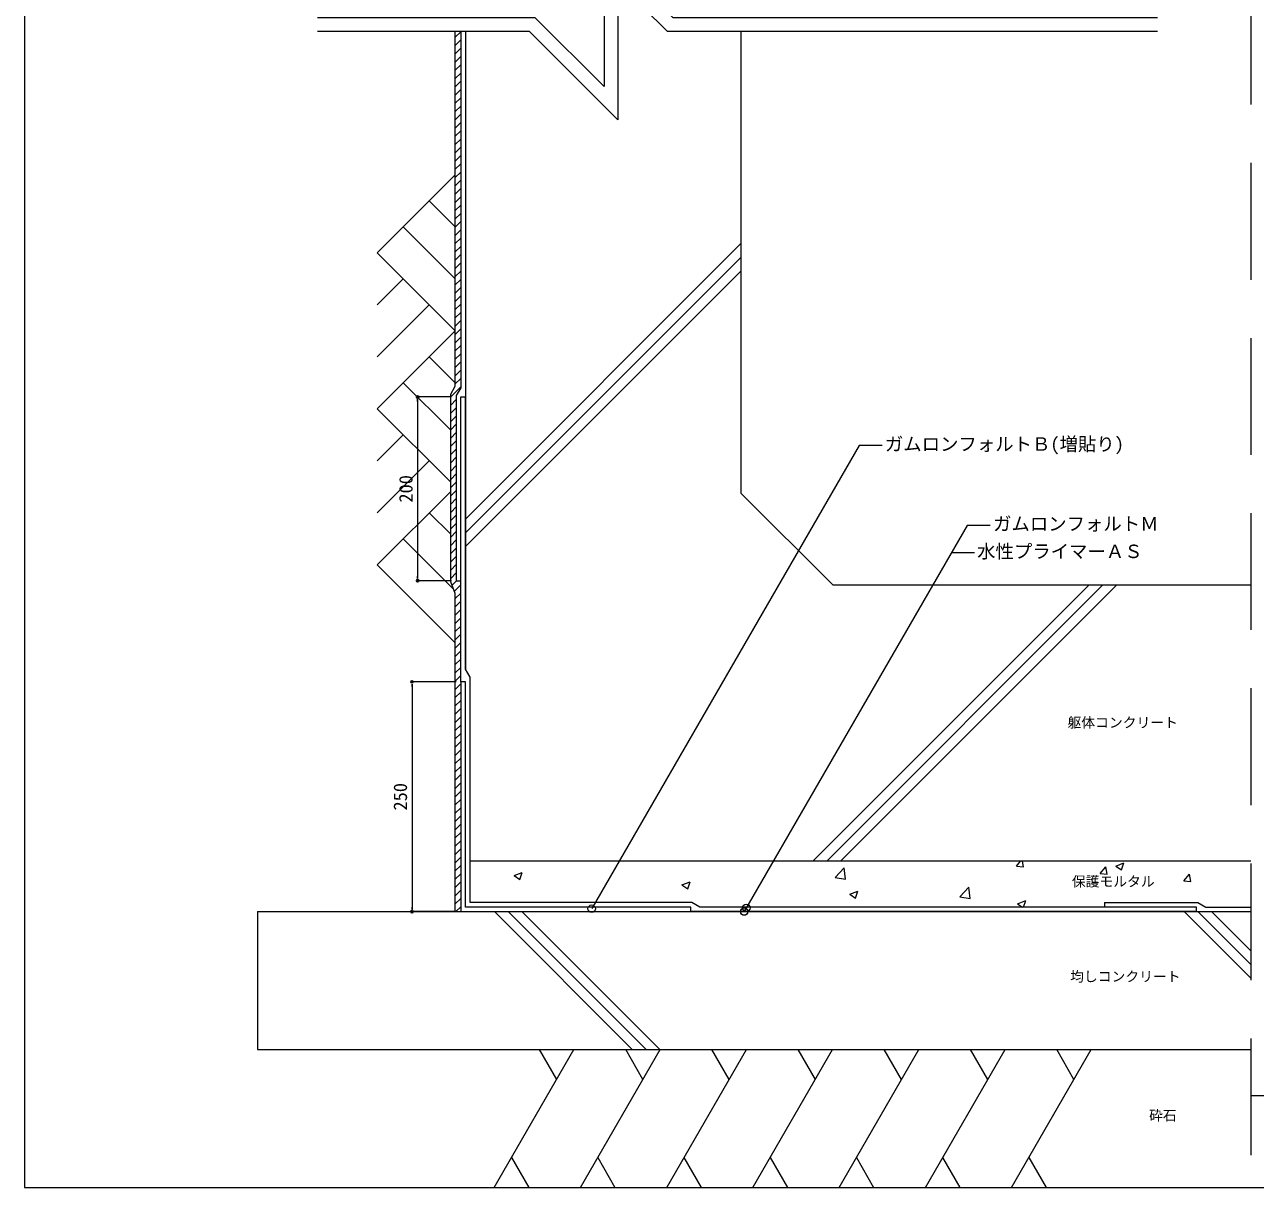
# Model space of a CAD drawing. Units: millimetres, scale not verified. Extents: x -2000 to 2000, y -1375 to 1375.
# Drawn here: x -2000 to -662, y -1375 to -110 of the extents above; entities that cross this region are included whole.
import ezdxf
from ezdxf.enums import TextEntityAlignment as Align

# ---------------------------------------------------------------- set-up
doc = ezdxf.new("R2010")
doc.units = ezdxf.units.MM
doc.header["$LTSCALE"] = 10
doc.linetypes.add('USER2', pattern=[19.05, 12.7, -6.35])
for name, color, linetype, lineweight in [('0-0_0', 7, 'Continuous', 25), ('0-1_HATCH', 9, 'Continuous', 18), ('0-3_KUTAI', 3, 'Continuous', 18), ('0-4_BOUSUI', 1, 'Continuous', 18), ('0-5_MOJI', 7, 'Continuous', 18), ('0-6_sunpo', 7, 'Continuous', 18), ('0-9_waku', 7, 'Continuous', 18)]:
    doc.layers.add(name, color=color, linetype=linetype, lineweight=lineweight)
doc.styles.add('ＭＳ ゴシック', font='')
doc.styles.get('ＭＳ ゴシック').set_extended_font_data('MS Gothic')

# ---------------------------------------------------------------- blocks, each defined once
blk = doc.blocks.new('_DOT')
at = {"layer": '0-0_0'}
for p, q in [((-0.5, 0), (-1, 0)), ((0.25, 0), (-0.25, 0))]:
    blk.add_line(p, q, dxfattribs=at)
blk.add_circle((0, 0), 0.25, dxfattribs=at)

msp = doc.modelspace()

# ---------------------------------------------------------------- linework, layer by layer
at = {"layer": '0-1_HATCH'}
for p, q in [((-1531.67, -123.67), (-1525.67, -117.67)), ((-1531.67, -132.65), (-1525.67, -126.65)), ((-1531.67, -141.63), (-1525.67, -135.63)), ((-1531.67, -150.61), (-1525.67, -144.61)), ((-1531.67, -159.59), (-1525.67, -153.59)), ((-1531.67, -168.57), (-1525.67, -162.57)), ((-1531.67, -177.55), (-1525.67, -171.55)), ((-1531.67, -186.53), (-1525.67, -180.53)), ((-1531.67, -195.51), (-1525.67, -189.51)), ((-1531.67, -204.49), (-1525.67, -198.49)), ((-1531.67, -213.47), (-1525.67, -207.47)), ((-1531.67, -222.45), (-1525.67, -216.45)), ((-1531.67, -231.43), (-1525.67, -225.43)), ((-1531.67, -240.41), (-1525.67, -234.41)), ((-1531.67, -249.39), (-1525.67, -243.39)), ((-1531.67, -258.38), (-1525.67, -252.38)), ((-1531.67, -267.36), (-1525.67, -261.36)), ((-1531.67, -273.3), (-1616.52, -358.15)), ((-1531.67, -276.34), (-1525.67, -270.34)), ((-1531.67, -285.32), (-1525.67, -279.32)), ((-1531.67, -294.3), (-1525.67, -288.3)), ((-1531.67, -329.87), (-1559.95, -301.58)), ((-1531.67, -303.28), (-1525.67, -297.28)), ((-1531.67, -312.26), (-1525.67, -306.26)), ((-1531.67, -321.24), (-1525.67, -315.24)), ((-1531.67, -386.44), (-1588.24, -329.87)), ((-1531.67, -330.22), (-1525.67, -324.22)), ((-1531.67, -339.2), (-1525.67, -333.2)), ((-1531.67, -348.18), (-1525.67, -342.18)), ((-1220.67, -347.77), (-1520.67, -647.77)), ((-1531.67, -443), (-1616.52, -358.15)), ((-1531.67, -357.16), (-1525.67, -351.16)), ((-1531.67, -366.14), (-1525.67, -360.14)), ((-1531.67, -375.12), (-1525.67, -369.12)), ((-1220.67, -362.77), (-1520.67, -662.77)), ((-1588.24, -386.44), (-1616.52, -414.72)), ((-1531.67, -384.1), (-1525.67, -378.1)), ((-1531.67, -393.08), (-1525.67, -387.08)), ((-1220.67, -377.77), (-1520.67, -677.77)), ((-1531.67, -402.06), (-1525.67, -396.06)), ((-1559.95, -414.72), (-1616.52, -471.29)), ((-1531.67, -411.04), (-1525.67, -405.04)), ((-1531.67, -420.02), (-1525.67, -414.02)), ((-1531.67, -429), (-1525.67, -423)), ((-1531.67, -437.98), (-1525.67, -431.98)), ((-1531.67, -446.96), (-1525.67, -440.96)), ((-1531.67, -443), (-1616.52, -527.86)), ((-1531.67, -455.94), (-1525.67, -449.94)), ((-1531.67, -464.92), (-1525.67, -458.92)), ((-1531.67, -473.9), (-1525.67, -467.9)), ((-1531.67, -499.57), (-1559.95, -471.29)), ((-1531.67, -482.88), (-1525.67, -476.88)), ((-1531.67, -491.86), (-1525.67, -485.86)), ((-1531.67, -500.84), (-1525.67, -494.84)), ((-1536.67, -551.14), (-1588.24, -499.57)), ((-1536.67, -514.82), (-1525.67, -503.82)), ((-1536.67, -523.8), (-1530.67, -517.8)), ((-1536.67, -607.71), (-1616.52, -527.86)), ((-1536.67, -532.78), (-1530.67, -526.78)), ((-1536.67, -541.76), (-1530.67, -535.76)), ((-1536.67, -550.74), (-1530.67, -544.74)), ((-1588.24, -556.14), (-1616.52, -584.43)), ((-1536.67, -559.72), (-1530.67, -553.72)), ((-1536.67, -568.7), (-1530.67, -562.7)), ((-1536.67, -577.68), (-1530.67, -571.68)), ((-1559.95, -584.43), (-1616.52, -641)), ((-1536.67, -586.66), (-1530.67, -580.66)), ((-1536.67, -595.64), (-1530.67, -589.64)), ((-1536.67, -604.62), (-1530.67, -598.62)), ((-1536.67, -613.61), (-1530.67, -607.61)), ((-1536.67, -617.71), (-1616.52, -697.56)), ((-1536.67, -622.59), (-1530.67, -616.59)), ((-1536.67, -631.57), (-1530.67, -625.57)), ((-1536.67, -664.28), (-1559.95, -641)), ((-1536.67, -640.55), (-1530.67, -634.55)), ((-1536.67, -649.53), (-1530.67, -643.53)), ((-1536.67, -658.51), (-1530.67, -652.51)), ((-1536.67, -667.49), (-1530.67, -661.49)), ((-1533.52, -723.99), (-1588.24, -669.28)), ((-1536.67, -676.47), (-1530.67, -670.47)), ((-1536.67, -685.45), (-1530.67, -679.45)), ((-1536.67, -694.43), (-1530.67, -688.43)), ((-1531.67, -782.42), (-1616.52, -697.56)), ((-1536.67, -703.41), (-1530.67, -697.41)), ((-1536.67, -712.39), (-1530.67, -706.39)), ((-1535.16, -719.86), (-1530.21, -714.91)), ((-1532.61, -726.29), (-1525.67, -719.35)), ((-842.81, -719.91), (-1142.81, -1019.91)), ((-827.81, -719.91), (-1127.81, -1019.91)), ((-812.81, -719.91), (-1112.81, -1019.91)), ((-1531.67, -734.33), (-1525.67, -728.33)), ((-1531.67, -743.31), (-1525.67, -737.31)), ((-1531.67, -752.29), (-1525.67, -746.29)), ((-1531.67, -761.27), (-1525.67, -755.27)), ((-1531.67, -770.25), (-1525.67, -764.25)), ((-1531.67, -779.23), (-1525.67, -773.23)), ((-1531.67, -788.21), (-1525.67, -782.21)), ((-1531.67, -797.19), (-1525.67, -791.19)), ((-1531.67, -806.17), (-1525.67, -800.17)), ((-1531.67, -815.15), (-1525.67, -809.15)), ((-1531.67, -824.13), (-1525.67, -818.13)), ((-1531.67, -833.11), (-1525.67, -827.11)), ((-1531.67, -842.09), (-1525.67, -836.09)), ((-1531.67, -851.07), (-1525.67, -845.07)), ((-1531.67, -860.05), (-1525.67, -854.05)), ((-1531.67, -869.03), (-1525.67, -863.03)), ((-1531.67, -878.01), (-1525.67, -872.01)), ((-1531.67, -886.99), (-1525.67, -880.99)), ((-1531.67, -895.97), (-1525.67, -889.97)), ((-1531.67, -904.95), (-1525.67, -898.95)), ((-1531.67, -913.93), (-1525.67, -907.93)), ((-1531.67, -922.91), (-1525.67, -916.91)), ((-1531.67, -931.89), (-1525.67, -925.89)), ((-1531.67, -940.87), (-1525.67, -934.87)), ((-1531.67, -949.85), (-1525.67, -943.85)), ((-1531.67, -958.84), (-1525.67, -952.84)), ((-1531.67, -967.82), (-1525.67, -961.82)), ((-1531.67, -976.8), (-1525.67, -970.8)), ((-1531.67, -985.78), (-1525.67, -979.78)), ((-1531.67, -994.76), (-1525.67, -988.76)), ((-1531.67, -1003.74), (-1525.67, -997.74)), ((-1531.67, -1012.72), (-1525.67, -1006.72)), ((-1531.67, -1021.7), (-1525.67, -1015.7)), ((-1531.67, -1030.68), (-1525.67, -1024.68)), ((-1118.57, -1037.72), (-1108.68, -1027.41)), ((-1107.28, -1039.47), (-1108.68, -1027.41)), ((-921.53, -1025.34), (-916.97, -1019.91)), ((-921.53, -1025.34), (-913.94, -1026.01)), ((-913.94, -1026.01), (-915.07, -1019.91)), ((-830.44, -1033.31), (-824.32, -1026.02)), ((-822.85, -1033.98), (-824.32, -1026.02)), ((-813.51, -1025.28), (-804.62, -1021.87)), ((-813.51, -1025.29), (-807.19, -1029.55)), ((-807.19, -1029.55), (-804.62, -1021.87)), ((-1531.67, -1039.66), (-1525.67, -1033.66)), ((-1531.67, -1048.64), (-1525.67, -1042.64)), ((-1467.76, -1035.73), (-1458.87, -1032.32)), ((-1467.76, -1035.73), (-1461.45, -1039.99)), ((-1461.45, -1039.99), (-1458.87, -1032.32)), ((-1285.25, -1045.9), (-1276.36, -1042.49)), ((-1278.93, -1050.17), (-1276.36, -1042.49)), ((-1118.57, -1037.72), (-1107.28, -1039.47)), ((-830.44, -1033.31), (-822.85, -1033.98)), ((-739.35, -1041.28), (-733.22, -1033.99)), ((-739.35, -1041.28), (-731.75, -1041.95)), ((-731.76, -1041.95), (-733.23, -1033.99)), ((-1531.67, -1057.62), (-1525.67, -1051.62)), ((-1285.25, -1045.9), (-1278.93, -1050.17)), ((-1102.73, -1056.07), (-1093.84, -1052.66)), ((-1102.73, -1056.08), (-1096.42, -1060.34)), ((-1096.42, -1060.34), (-1093.84, -1052.66)), ((-983.03, -1058.74), (-973.14, -1048.43)), ((-971.74, -1060.49), (-973.14, -1048.43)), ((-1531.67, -1066.6), (-1525.67, -1060.6)), ((-1531, -1074.91), (-1525.67, -1069.58)), ((-983.03, -1058.74), (-971.74, -1060.49)), ((-920.22, -1066.25), (-911.33, -1062.83)), ((-920.22, -1066.25), (-914.79, -1069.91)), ((-913.7, -1069.91), (-911.33, -1062.83)), ((-838.04, -1069.91), (-837.6, -1069.45)), ((-837.55, -1069.91), (-837.6, -1069.45)), ((-1339.21, -1224.91), (-1489.21, -1074.91)), ((-1324.21, -1224.91), (-1474.21, -1074.91)), ((-1309.21, -1224.91), (-1459.21, -1074.91)), ((-666.67, -1147.45), (-739.21, -1074.91)), ((-666.67, -1132.45), (-724.21, -1074.91)), ((-666.67, -1117.45), (-709.21, -1074.91)), ((-1489.27, -1374.91), (-1402.67, -1224.91)), ((-1421.42, -1257.39), (-1440.17, -1224.91)), ((-1395.52, -1374.91), (-1308.92, -1224.91)), ((-1327.67, -1257.39), (-1346.42, -1224.91)), ((-1301.77, -1374.91), (-1215.17, -1224.91)), ((-1233.92, -1257.39), (-1252.67, -1224.91)), ((-1208.02, -1374.91), (-1121.42, -1224.91)), ((-1140.17, -1257.39), (-1158.92, -1224.91)), ((-1114.27, -1374.91), (-1027.67, -1224.91)), ((-1046.42, -1257.39), (-1065.17, -1224.91)), ((-1020.52, -1374.91), (-933.92, -1224.91)), ((-952.67, -1257.39), (-971.42, -1224.91)), ((-926.77, -1374.91), (-840.17, -1224.91)), ((-858.92, -1257.39), (-877.67, -1224.91)), ((-1470.52, -1342.43), (-1451.77, -1374.91)), ((-1376.77, -1342.43), (-1358.02, -1374.91)), ((-1283.02, -1342.43), (-1264.27, -1374.91)), ((-1189.27, -1342.43), (-1170.52, -1374.91)), ((-1095.52, -1342.43), (-1076.77, -1374.91)), ((-1001.77, -1342.43), (-983.02, -1374.91)), ((-908.02, -1342.43), (-889.27, -1374.91))]:
    msp.add_line(p, q, dxfattribs=at)
at = {"layer": '0-3_KUTAI'}
for p, q in [((-1520.67, -117.41), (-1520.67, -811.25)), ((-1220.67, -619.91), (-1220.67, -117.41)), ((-1220.67, -619.91), (-1120.67, -719.91)), ((-666.67, -719.91), (-1120.67, -719.91)), ((-666.67, -1019.91), (-1515.67, -1019.91)), ((-1746.67, -1074.91), (-666.67, -1074.91)), ((-1746.67, -1074.91), (-1746.67, -1224.91)), ((-1746.67, -1224.91), (-666.67, -1224.91)), ((-666.67, -1274.91), (656.67, -1274.91))]:
    msp.add_line(p, q, dxfattribs=at)
at = {"layer": '0-4_BOUSUI'}
for p, q in [((-1525.67, -514.91), (-1520.67, -514.91)), ((-1530.67, -714.91), (-1525.67, -714.91)), ((-825.67, -1064.91), (-825.67, -1069.91)), ((-725.67, -1074.91), (-725.67, -1069.91))]:
    msp.add_line(p, q, dxfattribs=at)
for points in [[(-1531.67, -1074.91), (-1531.67, -728.67), (-1536.67, -716.06), (-1536.67, -511.96), (-1531.67, -503.3), (-1531.67, -117.41)], [(-1525.67, -117.41), (-1525.67, -504.91), (-1530.67, -513.57), (-1530.67, -714.91)], [(-725.67, -1074.91), (-1275.67, -1074.91), (-1275.67, -1069.91), (-1520.67, -1069.91), (-1520.67, -824.91), (-1525.67, -824.91), (-1525.67, -514.91)], [(-725.67, -1069.91), (-1265.67, -1069.91), (-1274.33, -1064.91), (-1515.67, -1064.91), (-1515.67, -819.91), (-1520.67, -811.25), (-1520.67, -514.91)], [(-825.67, -1064.91), (-724.33, -1064.91), (-715.67, -1069.91), (-666.67, -1069.91)]]:
    msp.add_lwpolyline(points, dxfattribs=at)
msp.add_lwpolyline([(-1275.67, -1069.91), (-1520.67, -1069.91), (-1520.67, -824.91), (-1525.67, -824.91), (-1525.67, -1074.91), (-1275.67, -1074.91)], close=True, dxfattribs=at)
at = {"layer": '0-5_MOJI'}
for p, q in [((-1092.57, -567.95), (-1383.39, -1071.65)), ((-1067.57, -567.95), (-1092.57, -567.95)), ((-974.95, -654.69), (-1217.56, -1074.91)), ((-949.95, -654.69), (-974.95, -654.69)), ((-967.27, -684.69), (-992.27, -684.69))]:
    msp.add_line(p, q, dxfattribs=at)
for centre in [(-1383.39, -1071.65), (-1215.21, -1070.84), (-1217.56, -1074.91)]:
    msp.add_circle(centre, 4, dxfattribs=at)
at = {"layer": '0-6_sunpo'}
for p, q in [((-1535.67, -514.91), (-1572.72, -514.91)), ((-1572.72, -519.91), (-1572.72, -709.91)), ((-1535.67, -714.91), (-1572.72, -714.91)), ((-1530.67, -824.91), (-1578.75, -824.91)), ((-1578.75, -829.91), (-1578.75, -1069.91)), ((-1530.67, -1074.91), (-1578.75, -1074.91))]:
    msp.add_line(p, q, dxfattribs=at)
for points in [[(-768.25, -102.41), (-1294.9, -102.41), (-1369.9, -27.41), (-1369.9, -177.41), (-1444.9, -102.41), (-1681.41, -102.41)], [(-768.25, -117.41), (-1301.11, -117.41), (-1354.9, -63.62), (-1354.9, -213.62), (-1451.11, -117.41), (-1681.41, -117.41)]]:
    msp.add_lwpolyline(points, dxfattribs=at)
at = {"layer": '0-9_waku', "linetype": 'USER2'}
msp.add_line((-666.67, -69.91), (-666.67, -1374.91), dxfattribs=at)
at = {"layer": '0-9_waku'}
msp.add_lwpolyline([(-2000, -1374.91), (2000, -1374.91), (2000, 1375.09), (-2000, 1375.09)], close=True, dxfattribs=at)

# ---------------------------------------------------------------- block references
at = {"layer": '0-6_sunpo', "xscale": 5, "yscale": 5}
for p, rotation in [((-1572.72, -514.91), 90), ((-1572.72, -714.91), 270), ((-1578.75, -824.91), 90), ((-1578.75, -1074.91), 270)]:
    msp.add_blockref('_DOT', p, dxfattribs=dict(at, rotation=rotation))

# ---------------------------------------------------------------- texts
at = {"layer": '0-5_MOJI', "style": 'ＭＳ ゴシック'}
for s, height, p in [('ガムロンフォルトＢ(増貼り)', 14.66, (-1064.57, -577.95)), ('ガムロンフォルトＭ', 14.66, (-946.95, -664.69)), ('水性プライマーＡＳ', 14.66, (-964.27, -694.69)), ('躯体コンクリート', 11, (-865.95, -877.99)), ('保護モルタル', 11, (-861.21, -1050.84)), ('均しコンクリート', 11, (-863.07, -1154.25)), ('砕石', 11, (-777.25, -1305.4))]:
    msp.add_text(s, height=height, dxfattribs=at).set_placement(p, align=Align.BOTTOM_LEFT)
at = {"layer": '0-6_sunpo', "style": 'ＭＳ ゴシック'}
for s, p in [('200', (-1573.72, -629.91)), ('250', (-1579.75, -964.91))]:
    msp.add_text(s, height=14.66, rotation=90, dxfattribs=at).set_placement(p, align=Align.BOTTOM_LEFT)

doc.saveas('drawing.dxf')
